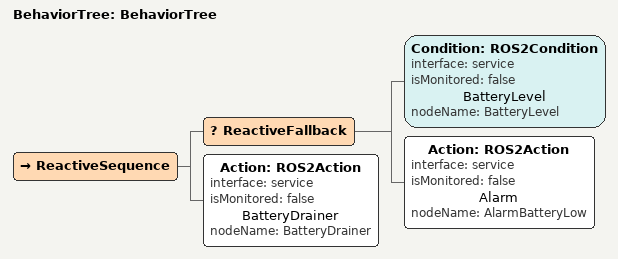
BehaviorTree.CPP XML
<?xml version="1.0"?>
<root main_tree_to_execute="BehaviorTree">
    <BehaviorTree ID="BehaviorTree">
        <ReactiveSequence>
            <ReactiveFallback>
                <Condition ID="ROS2Condition" interface="service" isMonitored="false" name="BatteryLevel" nodeName="BatteryLevel"/>
                <Action ID="ROS2Action" interface="service" isMonitored="false" name="Alarm" nodeName="AlarmBatteryLow"/>
            </ReactiveFallback>
            <Action ID="ROS2Action" interface="service" isMonitored="false" name="BatteryDrainer" nodeName="BatteryDrainer"/>
        </ReactiveSequence>
    </BehaviorTree>
</root>
